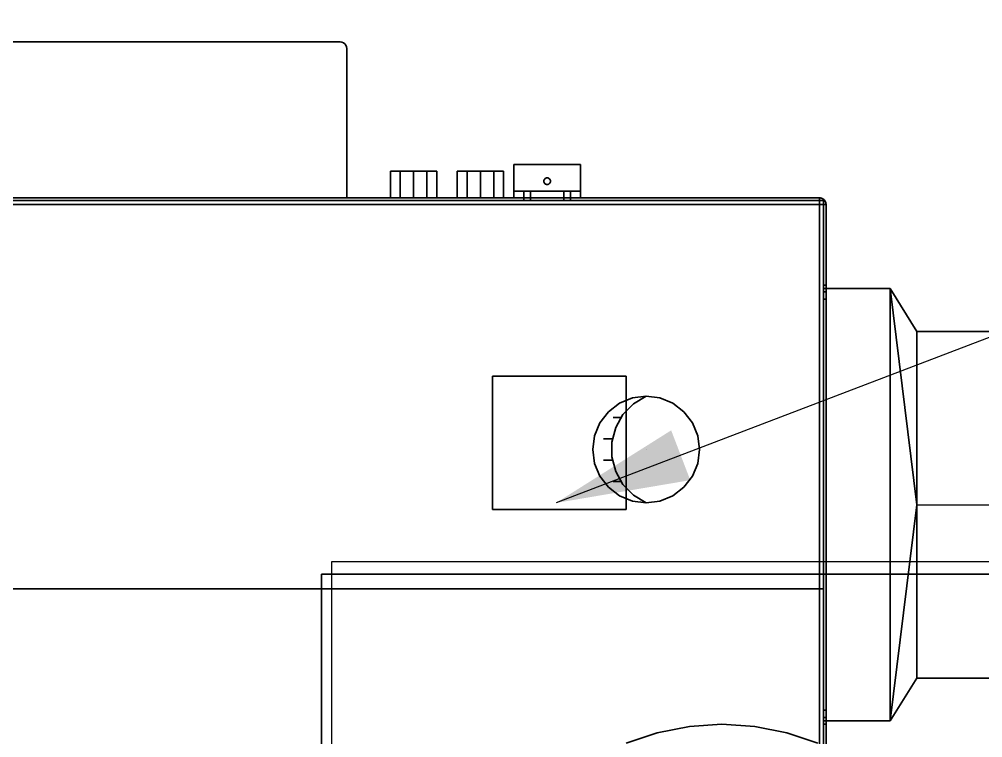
# Model space of a CAD drawing. Extents: x 0 to 756, y -25 to 420.
# Drawn here: x 340.75 to 355.19, y 311.56 to 322.33 of the extents above; entities that cross this region are included whole.
import ezdxf
from ezdxf.lldxf.tags import DXFTag

# ---------------------------------------------------------------- set-up
doc = ezdxf.new("R2010")
doc.units = 0
doc.linetypes.add('_Hiddenline_', pattern=[3, 2, -1])
doc.layers.get('0').update_dxf_attribs({"lineweight": 25})
for name, color, linetype, lineweight in [('Allgemein03', 7, 'Continuous', 25), ('L_Text', 7, 'Continuous', 25), ('S_Einrichtung', 7, 'Continuous', 35)]:
    doc.layers.add(name, color=color, linetype=linetype, lineweight=lineweight)
for name, color, linetype, lineweight, true_color in [('L_Abluft', 2, 'Continuous', 35, 0xffff00), ('L_Aussenluft', 7, 'Continuous', 35, 0x66ff33), ('L_Lüftungsgerät', 3, 'Continuous', 35, 0x00ff00), ('L_Schalldaempfer', 7, 'Continuous', 35, 0xababab)]:
    doc.layers.add(name, color=color, linetype=linetype, lineweight=lineweight, true_color=true_color)
tags = doc.linetypes.add('STRICHPUNKT2', pattern=[12.7, 6.35, -3.175, 0, -3.175]).pattern_tags.tags
tags[10:11] = [DXFTag(74, 4), DXFTag(75, 0), DXFTag(340, '0'), DXFTag(46, 0.0), DXFTag(50, 0.0), DXFTag(44, 0.0), DXFTag(45, 0.0)]
tags[8:9] = [DXFTag(74, 4), DXFTag(75, 0), DXFTag(340, '0'), DXFTag(46, 0.0), DXFTag(50, 0.0), DXFTag(44, 0.0), DXFTag(45, 0.0)]
tags[6:7] = [DXFTag(74, 4), DXFTag(75, 0), DXFTag(340, '0'), DXFTag(46, 0.0), DXFTag(50, 0.0), DXFTag(44, 0.0), DXFTag(45, 0.0)]
tags[4:5] = [DXFTag(74, 4), DXFTag(75, 0), DXFTag(340, '0'), DXFTag(46, 0.0), DXFTag(50, 0.0), DXFTag(44, 0.0), DXFTag(45, 0.0)]

# ---------------------------------------------------------------- blocks, each defined once
blk = doc.blocks.new('Referenz-A01I5XF3IE')
at = {"layer": 'Allgemein03', "color": 0, "lineweight": -2}
for p, q in [((345.433, 314.202), (369.449, 314.202)), ((345.433, 302.194), (345.433, 314.202))]:
    blk.add_line(p, q, dxfattribs=at)
blk = doc.blocks.new('3D-Objekt-A01I5XHHIE', base_point=(324.479, 302.353))
at = {"color": 0, "lineweight": -2}
for p, q in [((345.559, 321.993), (331.759, 321.993)), ((345.559, 321.993), (331.759, 321.993)), ((345.585, 321.99), (345.559, 321.993)), ((345.585, 321.99), (345.559, 321.993)), ((345.559, 321.993), (345.559, 321.993)), ((345.609, 321.98), (345.585, 321.99)), ((345.609, 321.98), (345.585, 321.99)), ((345.63, 321.964), (345.609, 321.98)), ((345.63, 321.964), (345.609, 321.98)), ((345.646, 321.943), (345.63, 321.964)), ((345.646, 321.943), (345.63, 321.964)), ((345.656, 321.919), (345.646, 321.943)), ((345.656, 321.919), (345.646, 321.943)), ((345.659, 321.893), (345.656, 321.919)), ((345.659, 321.893), (345.656, 321.919)), ((345.659, 319.653), (345.659, 321.893)), ((345.659, 321.893), (345.659, 321.893)), ((345.659, 321.893), (345.659, 319.653)), ((346.313, 320.053), (346.313, 319.653)), ((346.659, 320.053), (346.313, 320.053)), ((346.313, 320.053), (346.313, 319.653)), ((346.313, 320.053), (346.313, 320.053)), ((346.313, 320.053), (346.659, 320.053)), ((346.466, 320.053), (346.459, 320.053)), ((346.459, 320.053), (346.459, 319.653)), ((346.459, 320.053), (346.466, 320.053)), ((346.486, 320.053), (346.466, 320.053)), ((346.466, 320.053), (346.486, 320.053)), ((346.518, 320.053), (346.486, 320.053)), ((346.486, 320.053), (346.518, 320.053)), ((346.559, 320.053), (346.518, 320.053)), ((346.518, 320.053), (346.559, 320.053)), ((346.608, 320.053), (346.559, 320.053)), ((346.559, 320.053), (346.608, 320.053)), ((346.659, 320.053), (346.608, 320.053)), ((346.608, 320.053), (346.659, 320.053)), ((346.711, 320.053), (346.659, 320.053)), ((346.659, 320.053), (346.659, 319.653)), ((347.006, 320.053), (346.659, 320.053)), ((346.659, 320.053), (346.711, 320.053)), ((346.659, 320.053), (346.659, 319.653)), ((346.659, 320.053), (347.006, 320.053)), ((346.759, 320.053), (346.711, 320.053)), ((346.711, 320.053), (346.759, 320.053)), ((346.801, 320.053), (346.759, 320.053)), ((346.759, 320.053), (346.801, 320.053)), ((346.833, 320.053), (346.801, 320.053)), ((346.801, 320.053), (346.833, 320.053)), ((346.853, 320.053), (346.833, 320.053)), ((346.833, 320.053), (346.853, 320.053)), ((346.859, 320.053), (346.853, 320.053)), ((346.853, 320.053), (346.859, 320.053)), ((346.859, 319.653), (346.859, 320.053)), ((347.006, 319.653), (347.006, 320.053)), ((347.006, 320.053), (347.006, 319.653)), ((347.006, 320.053), (347.006, 320.053)), ((347.313, 320.053), (347.313, 319.653)), ((347.659, 320.053), (347.313, 320.053)), ((347.313, 320.053), (347.313, 319.653)), ((347.313, 320.053), (347.313, 320.053)), ((347.313, 320.053), (347.659, 320.053)), ((347.466, 320.053), (347.459, 320.053)), ((347.459, 320.053), (347.459, 319.653)), ((347.459, 320.053), (347.466, 320.053)), ((347.486, 320.053), (347.466, 320.053)), ((347.466, 320.053), (347.486, 320.053)), ((347.518, 320.053), (347.486, 320.053)), ((347.486, 320.053), (347.518, 320.053)), ((347.559, 320.053), (347.518, 320.053)), ((347.518, 320.053), (347.559, 320.053)), ((347.608, 320.053), (347.559, 320.053)), ((347.559, 320.053), (347.608, 320.053)), ((347.659, 320.053), (347.608, 320.053)), ((347.608, 320.053), (347.659, 320.053)), ((347.711, 320.053), (347.659, 320.053)), ((347.659, 320.053), (347.659, 319.653)), ((348.006, 320.053), (347.659, 320.053)), ((347.659, 320.053), (347.711, 320.053)), ((347.659, 320.053), (347.659, 319.653)), ((347.659, 320.053), (348.006, 320.053)), ((347.759, 320.053), (347.711, 320.053)), ((347.711, 320.053), (347.759, 320.053)), ((347.801, 320.053), (347.759, 320.053)), ((347.759, 320.053), (347.801, 320.053)), ((347.833, 320.053), (347.801, 320.053)), ((347.801, 320.053), (347.833, 320.053)), ((347.853, 320.053), (347.833, 320.053)), ((347.833, 320.053), (347.853, 320.053)), ((347.859, 320.053), (347.853, 320.053)), ((347.853, 320.053), (347.859, 320.053)), ((347.859, 319.653), (347.859, 320.053)), ((348.006, 319.653), (348.006, 320.053)), ((348.006, 320.053), (348.006, 319.653)), ((348.006, 320.053), (348.006, 320.053)), ((348.159, 320.153), (348.159, 319.653)), ((349.159, 320.153), (348.159, 320.153)), ((348.159, 320.153), (348.159, 319.753)), ((348.159, 320.153), (348.159, 320.153)), ((348.159, 320.153), (349.159, 320.153)), ((349.159, 319.653), (349.159, 320.153)), ((349.159, 320.153), (349.159, 319.753)), ((349.159, 320.153), (349.159, 320.153)), ((348.609, 319.903), (348.61, 319.913)), ((348.609, 319.903), (348.61, 319.913)), ((348.61, 319.893), (348.609, 319.903)), ((348.61, 319.893), (348.609, 319.903)), ((348.61, 319.913), (348.613, 319.922)), ((348.61, 319.913), (348.613, 319.922)), ((348.613, 319.884), (348.61, 319.893)), ((348.613, 319.884), (348.61, 319.893)), ((348.613, 319.922), (348.618, 319.931)), ((348.613, 319.922), (348.618, 319.931)), ((348.618, 319.875), (348.613, 319.884)), ((348.618, 319.875), (348.613, 319.884)), ((348.618, 319.931), (348.624, 319.938)), ((348.618, 319.931), (348.624, 319.938)), ((348.624, 319.938), (348.632, 319.944)), ((348.624, 319.938), (348.632, 319.944)), ((348.632, 319.944), (348.64, 319.949)), ((348.632, 319.944), (348.64, 319.949)), ((348.64, 319.949), (348.65, 319.952)), ((348.64, 319.949), (348.65, 319.952)), ((348.65, 319.952), (348.659, 319.953)), ((348.65, 319.952), (348.659, 319.953)), ((348.659, 319.953), (348.669, 319.952)), ((348.659, 319.953), (348.669, 319.952)), ((348.669, 319.952), (348.679, 319.949)), ((348.669, 319.952), (348.679, 319.949)), ((348.679, 319.949), (348.687, 319.944)), ((348.679, 319.949), (348.687, 319.944)), ((348.687, 319.944), (348.695, 319.938)), ((348.687, 319.944), (348.695, 319.938)), ((348.695, 319.938), (348.701, 319.931)), ((348.695, 319.938), (348.701, 319.931)), ((348.701, 319.931), (348.706, 319.922)), ((348.701, 319.931), (348.706, 319.922)), ((348.706, 319.884), (348.701, 319.875)), ((348.706, 319.884), (348.701, 319.875)), ((348.706, 319.922), (348.708, 319.913)), ((348.706, 319.922), (348.708, 319.913)), ((348.708, 319.893), (348.706, 319.884)), ((348.708, 319.893), (348.706, 319.884)), ((348.708, 319.913), (348.709, 319.903)), ((348.708, 319.913), (348.709, 319.903)), ((348.709, 319.903), (348.708, 319.893)), ((348.709, 319.903), (348.708, 319.893)), ((348.159, 319.753), (348.159, 319.753)), ((348.159, 319.753), (348.159, 319.753)), ((348.159, 319.753), (348.159, 319.653)), ((348.159, 319.753), (348.659, 319.753)), ((348.159, 319.753), (349.159, 319.753)), ((348.31, 319.753), (348.309, 319.753)), ((348.309, 319.753), (348.309, 319.613)), ((348.31, 319.753), (348.309, 319.753)), ((348.309, 319.753), (348.309, 319.613)), ((348.31, 319.753), (348.309, 319.753)), ((348.309, 319.753), (348.309, 319.613)), ((348.31, 319.753), (348.309, 319.753)), ((348.309, 319.753), (348.309, 319.613)), ((348.309, 319.753), (348.31, 319.753)), ((348.309, 319.753), (348.31, 319.753)), ((348.309, 319.753), (348.31, 319.753)), ((348.309, 319.753), (348.31, 319.753)), ((348.313, 319.753), (348.31, 319.753)), ((348.313, 319.753), (348.31, 319.753)), ((348.313, 319.753), (348.31, 319.753)), ((348.313, 319.753), (348.31, 319.753)), ((348.31, 319.753), (348.313, 319.753)), ((348.31, 319.753), (348.313, 319.753)), ((348.31, 319.753), (348.313, 319.753)), ((348.31, 319.753), (348.313, 319.753)), ((348.318, 319.753), (348.313, 319.753)), ((348.318, 319.753), (348.313, 319.753)), ((348.318, 319.753), (348.313, 319.753)), ((348.318, 319.753), (348.313, 319.753)), ((348.313, 319.753), (348.318, 319.753)), ((348.313, 319.753), (348.318, 319.753)), ((348.313, 319.753), (348.318, 319.753)), ((348.313, 319.753), (348.318, 319.753)), ((348.324, 319.753), (348.318, 319.753)), ((348.324, 319.753), (348.318, 319.753)), ((348.324, 319.753), (348.318, 319.753)), ((348.324, 319.753), (348.318, 319.753)), ((348.318, 319.753), (348.324, 319.753)), ((348.318, 319.753), (348.324, 319.753)), ((348.318, 319.753), (348.324, 319.753)), ((348.318, 319.753), (348.324, 319.753)), ((348.332, 319.753), (348.324, 319.753)), ((348.332, 319.753), (348.324, 319.753)), ((348.332, 319.753), (348.324, 319.753)), ((348.332, 319.753), (348.324, 319.753)), ((348.324, 319.753), (348.332, 319.753)), ((348.324, 319.753), (348.332, 319.753)), ((348.324, 319.753), (348.332, 319.753)), ((348.324, 319.753), (348.332, 319.753)), ((348.34, 319.753), (348.332, 319.753)), ((348.34, 319.753), (348.332, 319.753)), ((348.34, 319.753), (348.332, 319.753)), ((348.34, 319.753), (348.332, 319.753)), ((348.332, 319.753), (348.34, 319.753)), ((348.332, 319.753), (348.34, 319.753)), ((348.332, 319.753), (348.34, 319.753)), ((348.332, 319.753), (348.34, 319.753)), ((348.35, 319.753), (348.34, 319.753)), ((348.35, 319.753), (348.34, 319.753)), ((348.35, 319.753), (348.34, 319.753)), ((348.35, 319.753), (348.34, 319.753)), ((348.34, 319.753), (348.35, 319.753)), ((348.34, 319.753), (348.35, 319.753)), ((348.34, 319.753), (348.35, 319.753)), ((348.34, 319.753), (348.35, 319.753)), ((348.359, 319.753), (348.35, 319.753)), ((348.359, 319.753), (348.35, 319.753)), ((348.359, 319.753), (348.35, 319.753)), ((348.359, 319.753), (348.35, 319.753)), ((348.35, 319.753), (348.359, 319.753)), ((348.35, 319.753), (348.359, 319.753)), ((348.35, 319.753), (348.359, 319.753)), ((348.35, 319.753), (348.359, 319.753)), ((348.369, 319.753), (348.359, 319.753)), ((348.369, 319.753), (348.359, 319.753)), ((348.369, 319.753), (348.359, 319.753)), ((348.369, 319.753), (348.359, 319.753)), ((348.359, 319.753), (348.369, 319.753)), ((348.359, 319.753), (348.369, 319.753)), ((348.359, 319.753), (348.369, 319.753)), ((348.359, 319.753), (348.369, 319.753)), ((348.379, 319.753), (348.369, 319.753)), ((348.379, 319.753), (348.369, 319.753)), ((348.379, 319.753), (348.369, 319.753)), ((348.379, 319.753), (348.369, 319.753)), ((348.369, 319.753), (348.379, 319.753)), ((348.369, 319.753), (348.379, 319.753)), ((348.369, 319.753), (348.379, 319.753)), ((348.369, 319.753), (348.379, 319.753)), ((348.387, 319.753), (348.379, 319.753)), ((348.387, 319.753), (348.379, 319.753)), ((348.387, 319.753), (348.379, 319.753)), ((348.387, 319.753), (348.379, 319.753)), ((348.379, 319.753), (348.387, 319.753)), ((348.379, 319.753), (348.387, 319.753)), ((348.379, 319.753), (348.387, 319.753)), ((348.379, 319.753), (348.387, 319.753)), ((348.395, 319.753), (348.387, 319.753)), ((348.395, 319.753), (348.387, 319.753)), ((348.395, 319.753), (348.387, 319.753)), ((348.395, 319.753), (348.387, 319.753)), ((348.387, 319.753), (348.395, 319.753)), ((348.387, 319.753), (348.395, 319.753)), ((348.387, 319.753), (348.395, 319.753)), ((348.387, 319.753), (348.395, 319.753)), ((348.401, 319.753), (348.395, 319.753)), ((348.401, 319.753), (348.395, 319.753)), ((348.401, 319.753), (348.395, 319.753)), ((348.401, 319.753), (348.395, 319.753)), ((348.395, 319.753), (348.401, 319.753)), ((348.395, 319.753), (348.401, 319.753)), ((348.395, 319.753), (348.401, 319.753)), ((348.395, 319.753), (348.401, 319.753)), ((348.406, 319.753), (348.401, 319.753)), ((348.406, 319.753), (348.401, 319.753)), ((348.406, 319.753), (348.401, 319.753)), ((348.406, 319.753), (348.401, 319.753)), ((348.401, 319.753), (348.406, 319.753)), ((348.401, 319.753), (348.406, 319.753)), ((348.401, 319.753), (348.406, 319.753)), ((348.401, 319.753), (348.406, 319.753)), ((348.408, 319.753), (348.406, 319.753)), ((348.408, 319.753), (348.406, 319.753)), ((348.408, 319.753), (348.406, 319.753)), ((348.408, 319.753), (348.406, 319.753)), ((348.406, 319.753), (348.408, 319.753)), ((348.406, 319.753), (348.408, 319.753)), ((348.406, 319.753), (348.408, 319.753)), ((348.406, 319.753), (348.408, 319.753)), ((348.409, 319.753), (348.408, 319.753)), ((348.409, 319.753), (348.408, 319.753)), ((348.409, 319.753), (348.408, 319.753)), ((348.409, 319.753), (348.408, 319.753)), ((348.408, 319.753), (348.409, 319.753)), ((348.408, 319.753), (348.409, 319.753)), ((348.408, 319.753), (348.409, 319.753)), ((348.408, 319.753), (348.409, 319.753)), ((348.409, 319.613), (348.409, 319.753)), ((348.409, 319.613), (348.409, 319.753)), ((348.409, 319.613), (348.409, 319.753)), ((348.409, 319.613), (348.409, 319.753)), ((348.624, 319.868), (348.618, 319.875)), ((348.624, 319.868), (348.618, 319.875)), ((348.632, 319.861), (348.624, 319.868)), ((348.632, 319.861), (348.624, 319.868)), ((348.64, 319.857), (348.632, 319.861)), ((348.64, 319.857), (348.632, 319.861)), ((348.65, 319.854), (348.64, 319.857)), ((348.65, 319.854), (348.64, 319.857)), ((348.659, 319.853), (348.65, 319.854)), ((348.659, 319.853), (348.65, 319.854)), ((348.669, 319.854), (348.659, 319.853)), ((348.669, 319.854), (348.659, 319.853)), ((348.659, 319.753), (349.159, 319.753)), ((348.679, 319.857), (348.669, 319.854)), ((348.679, 319.857), (348.669, 319.854)), ((348.687, 319.861), (348.679, 319.857)), ((348.687, 319.861), (348.679, 319.857)), ((348.695, 319.868), (348.687, 319.861)), ((348.695, 319.868), (348.687, 319.861)), ((348.701, 319.875), (348.695, 319.868)), ((348.701, 319.875), (348.695, 319.868)), ((348.91, 319.753), (348.909, 319.753)), ((348.909, 319.753), (348.909, 319.613)), ((348.91, 319.753), (348.909, 319.753)), ((348.909, 319.753), (348.909, 319.613)), ((348.91, 319.753), (348.909, 319.753)), ((348.909, 319.753), (348.909, 319.613)), ((348.91, 319.753), (348.909, 319.753)), ((348.909, 319.753), (348.909, 319.613)), ((348.909, 319.753), (348.91, 319.753)), ((348.909, 319.753), (348.91, 319.753)), ((348.909, 319.753), (348.91, 319.753)), ((348.909, 319.753), (348.91, 319.753)), ((348.913, 319.753), (348.91, 319.753)), ((348.913, 319.753), (348.91, 319.753)), ((348.913, 319.753), (348.91, 319.753)), ((348.913, 319.753), (348.91, 319.753)), ((348.91, 319.753), (348.913, 319.753)), ((348.91, 319.753), (348.913, 319.753)), ((348.91, 319.753), (348.913, 319.753)), ((348.91, 319.753), (348.913, 319.753)), ((348.918, 319.753), (348.913, 319.753)), ((348.918, 319.753), (348.913, 319.753)), ((348.918, 319.753), (348.913, 319.753)), ((348.918, 319.753), (348.913, 319.753)), ((348.913, 319.753), (348.918, 319.753)), ((348.913, 319.753), (348.918, 319.753)), ((348.913, 319.753), (348.918, 319.753)), ((348.913, 319.753), (348.918, 319.753)), ((348.924, 319.753), (348.918, 319.753)), ((348.924, 319.753), (348.918, 319.753)), ((348.924, 319.753), (348.918, 319.753)), ((348.924, 319.753), (348.918, 319.753)), ((348.918, 319.753), (348.924, 319.753)), ((348.918, 319.753), (348.924, 319.753)), ((348.918, 319.753), (348.924, 319.753)), ((348.918, 319.753), (348.924, 319.753)), ((348.932, 319.753), (348.924, 319.753)), ((348.932, 319.753), (348.924, 319.753)), ((348.932, 319.753), (348.924, 319.753)), ((348.932, 319.753), (348.924, 319.753)), ((348.924, 319.753), (348.932, 319.753)), ((348.924, 319.753), (348.932, 319.753)), ((348.924, 319.753), (348.932, 319.753)), ((348.924, 319.753), (348.932, 319.753)), ((348.94, 319.753), (348.932, 319.753)), ((348.94, 319.753), (348.932, 319.753)), ((348.94, 319.753), (348.932, 319.753)), ((348.94, 319.753), (348.932, 319.753)), ((348.932, 319.753), (348.94, 319.753)), ((348.932, 319.753), (348.94, 319.753)), ((348.932, 319.753), (348.94, 319.753)), ((348.932, 319.753), (348.94, 319.753)), ((348.95, 319.753), (348.94, 319.753)), ((348.95, 319.753), (348.94, 319.753)), ((348.95, 319.753), (348.94, 319.753)), ((348.95, 319.753), (348.94, 319.753)), ((348.94, 319.753), (348.95, 319.753)), ((348.94, 319.753), (348.95, 319.753)), ((348.94, 319.753), (348.95, 319.753)), ((348.94, 319.753), (348.95, 319.753)), ((348.959, 319.753), (348.95, 319.753)), ((348.959, 319.753), (348.95, 319.753)), ((348.959, 319.753), (348.95, 319.753)), ((348.959, 319.753), (348.95, 319.753)), ((348.95, 319.753), (348.959, 319.753)), ((348.95, 319.753), (348.959, 319.753)), ((348.95, 319.753), (348.959, 319.753)), ((348.95, 319.753), (348.959, 319.753)), ((348.969, 319.753), (348.959, 319.753)), ((348.969, 319.753), (348.959, 319.753)), ((348.969, 319.753), (348.959, 319.753)), ((348.969, 319.753), (348.959, 319.753)), ((348.959, 319.753), (348.969, 319.753)), ((348.959, 319.753), (348.969, 319.753)), ((348.959, 319.753), (348.969, 319.753)), ((348.959, 319.753), (348.969, 319.753)), ((348.979, 319.753), (348.969, 319.753)), ((348.979, 319.753), (348.969, 319.753)), ((348.979, 319.753), (348.969, 319.753)), ((348.979, 319.753), (348.969, 319.753)), ((348.969, 319.753), (348.979, 319.753)), ((348.969, 319.753), (348.979, 319.753)), ((348.969, 319.753), (348.979, 319.753)), ((348.969, 319.753), (348.979, 319.753)), ((348.987, 319.753), (348.979, 319.753)), ((348.987, 319.753), (348.979, 319.753)), ((348.987, 319.753), (348.979, 319.753)), ((348.987, 319.753), (348.979, 319.753)), ((348.979, 319.753), (348.987, 319.753)), ((348.979, 319.753), (348.987, 319.753)), ((348.979, 319.753), (348.987, 319.753)), ((348.979, 319.753), (348.987, 319.753)), ((348.995, 319.753), (348.987, 319.753)), ((348.995, 319.753), (348.987, 319.753)), ((348.995, 319.753), (348.987, 319.753)), ((348.995, 319.753), (348.987, 319.753)), ((348.987, 319.753), (348.995, 319.753)), ((348.987, 319.753), (348.995, 319.753)), ((348.987, 319.753), (348.995, 319.753)), ((348.987, 319.753), (348.995, 319.753)), ((349.001, 319.753), (348.995, 319.753)), ((349.001, 319.753), (348.995, 319.753)), ((349.001, 319.753), (348.995, 319.753)), ((349.001, 319.753), (348.995, 319.753)), ((348.995, 319.753), (349.001, 319.753)), ((348.995, 319.753), (349.001, 319.753)), ((348.995, 319.753), (349.001, 319.753)), ((348.995, 319.753), (349.001, 319.753)), ((349.006, 319.753), (349.001, 319.753)), ((349.006, 319.753), (349.001, 319.753)), ((349.006, 319.753), (349.001, 319.753)), ((349.006, 319.753), (349.001, 319.753)), ((349.001, 319.753), (349.006, 319.753)), ((349.001, 319.753), (349.006, 319.753)), ((349.001, 319.753), (349.006, 319.753)), ((349.001, 319.753), (349.006, 319.753)), ((349.008, 319.753), (349.006, 319.753)), ((349.008, 319.753), (349.006, 319.753)), ((349.008, 319.753), (349.006, 319.753)), ((349.008, 319.753), (349.006, 319.753)), ((349.006, 319.753), (349.008, 319.753)), ((349.006, 319.753), (349.008, 319.753)), ((349.006, 319.753), (349.008, 319.753)), ((349.006, 319.753), (349.008, 319.753)), ((349.009, 319.753), (349.008, 319.753)), ((349.009, 319.753), (349.008, 319.753)), ((349.009, 319.753), (349.008, 319.753)), ((349.009, 319.753), (349.008, 319.753)), ((349.008, 319.753), (349.009, 319.753)), ((349.008, 319.753), (349.009, 319.753)), ((349.008, 319.753), (349.009, 319.753)), ((349.008, 319.753), (349.009, 319.753)), ((349.009, 319.613), (349.009, 319.753)), ((349.009, 319.613), (349.009, 319.753)), ((349.009, 319.613), (349.009, 319.753)), ((349.009, 319.613), (349.009, 319.753)), ((349.159, 319.753), (349.159, 319.653)), ((349.159, 319.753), (349.159, 319.753)), ((349.159, 319.753), (349.159, 319.753)), ((352.739, 319.653), (324.479, 319.653)), ((352.799, 319.613), (324.619, 319.613)), ((352.799, 319.613), (324.619, 319.613)), ((348.159, 319.653), (329.159, 319.653)), ((331.659, 319.653), (345.659, 319.653)), ((331.689, 319.653), (345.659, 319.653)), ((345.659, 319.653), (345.659, 319.653)), ((346.313, 319.653), (346.659, 319.653)), ((346.313, 319.653), (346.659, 319.653)), ((346.313, 319.653), (346.313, 319.653)), ((346.459, 319.653), (346.466, 319.653)), ((346.466, 319.653), (346.459, 319.653)), ((346.466, 319.653), (346.486, 319.653)), ((346.486, 319.653), (346.466, 319.653)), ((346.486, 319.653), (346.518, 319.653)), ((346.518, 319.653), (346.486, 319.653)), ((346.518, 319.653), (346.559, 319.653)), ((346.559, 319.653), (346.518, 319.653)), ((346.559, 319.653), (346.608, 319.653)), ((346.608, 319.653), (346.559, 319.653)), ((346.608, 319.653), (346.659, 319.653)), ((346.659, 319.653), (346.608, 319.653)), ((346.659, 319.653), (346.711, 319.653)), ((346.659, 319.653), (347.006, 319.653)), ((346.659, 319.653), (347.006, 319.653)), ((346.711, 319.653), (346.659, 319.653)), ((346.711, 319.653), (346.759, 319.653)), ((346.759, 319.653), (346.711, 319.653)), ((346.759, 319.653), (346.801, 319.653)), ((346.801, 319.653), (346.759, 319.653)), ((346.801, 319.653), (346.833, 319.653)), ((346.833, 319.653), (346.801, 319.653)), ((346.833, 319.653), (346.853, 319.653)), ((346.853, 319.653), (346.833, 319.653)), ((346.853, 319.653), (346.859, 319.653)), ((346.859, 319.653), (346.853, 319.653)), ((347.006, 319.653), (347.006, 319.653)), ((347.313, 319.653), (347.659, 319.653)), ((347.313, 319.653), (347.659, 319.653)), ((347.313, 319.653), (347.313, 319.653)), ((347.459, 319.653), (347.466, 319.653)), ((347.466, 319.653), (347.459, 319.653)), ((347.466, 319.653), (347.486, 319.653)), ((347.486, 319.653), (347.466, 319.653)), ((347.486, 319.653), (347.518, 319.653)), ((347.518, 319.653), (347.486, 319.653)), ((347.518, 319.653), (347.559, 319.653)), ((347.559, 319.653), (347.518, 319.653)), ((347.559, 319.653), (347.608, 319.653)), ((347.608, 319.653), (347.559, 319.653)), ((347.608, 319.653), (347.659, 319.653)), ((347.659, 319.653), (347.608, 319.653)), ((347.659, 319.653), (347.711, 319.653)), ((347.659, 319.653), (348.006, 319.653)), ((347.659, 319.653), (348.006, 319.653)), ((347.711, 319.653), (347.659, 319.653)), ((347.711, 319.653), (347.759, 319.653)), ((347.759, 319.653), (347.711, 319.653)), ((347.759, 319.653), (347.801, 319.653)), ((347.801, 319.653), (347.759, 319.653)), ((347.801, 319.653), (347.833, 319.653)), ((347.833, 319.653), (347.801, 319.653)), ((347.833, 319.653), (347.853, 319.653)), ((347.853, 319.653), (347.833, 319.653)), ((347.853, 319.653), (347.859, 319.653)), ((347.859, 319.653), (347.853, 319.653)), ((348.006, 319.653), (348.006, 319.653)), ((349.159, 319.653), (348.159, 319.653)), ((348.159, 319.653), (348.659, 319.653)), ((348.159, 319.653), (348.159, 319.653)), ((348.159, 319.653), (348.159, 319.653)), ((348.159, 319.653), (348.159, 319.653)), ((348.309, 319.613), (348.31, 319.613)), ((348.309, 319.613), (348.31, 319.613)), ((348.309, 319.613), (348.31, 319.613)), ((348.309, 319.613), (348.31, 319.613)), ((348.31, 319.613), (348.309, 319.613)), ((348.31, 319.613), (348.309, 319.613)), ((348.31, 319.613), (348.309, 319.613)), ((348.31, 319.613), (348.309, 319.613)), ((348.31, 319.613), (348.313, 319.613)), ((348.31, 319.613), (348.313, 319.613)), ((348.31, 319.613), (348.313, 319.613)), ((348.31, 319.613), (348.313, 319.613)), ((348.313, 319.613), (348.31, 319.613)), ((348.313, 319.613), (348.31, 319.613)), ((348.313, 319.613), (348.31, 319.613)), ((348.313, 319.613), (348.31, 319.613)), ((348.313, 319.613), (348.318, 319.613)), ((348.313, 319.613), (348.318, 319.613)), ((348.313, 319.613), (348.318, 319.613)), ((348.313, 319.613), (348.318, 319.613)), ((348.318, 319.613), (348.313, 319.613)), ((348.318, 319.613), (348.313, 319.613)), ((348.318, 319.613), (348.313, 319.613)), ((348.318, 319.613), (348.313, 319.613)), ((348.318, 319.613), (348.324, 319.613)), ((348.318, 319.613), (348.324, 319.613)), ((348.318, 319.613), (348.324, 319.613)), ((348.318, 319.613), (348.324, 319.613)), ((348.324, 319.613), (348.318, 319.613)), ((348.324, 319.613), (348.318, 319.613)), ((348.324, 319.613), (348.318, 319.613)), ((348.324, 319.613), (348.318, 319.613)), ((348.324, 319.613), (348.332, 319.613)), ((348.324, 319.613), (348.332, 319.613)), ((348.324, 319.613), (348.332, 319.613)), ((348.324, 319.613), (348.332, 319.613)), ((348.332, 319.613), (348.324, 319.613)), ((348.332, 319.613), (348.324, 319.613)), ((348.332, 319.613), (348.324, 319.613)), ((348.332, 319.613), (348.324, 319.613)), ((348.332, 319.613), (348.34, 319.613)), ((348.332, 319.613), (348.34, 319.613)), ((348.332, 319.613), (348.34, 319.613)), ((348.332, 319.613), (348.34, 319.613)), ((348.34, 319.613), (348.332, 319.613)), ((348.34, 319.613), (348.332, 319.613)), ((348.34, 319.613), (348.332, 319.613)), ((348.34, 319.613), (348.332, 319.613)), ((348.34, 319.613), (348.35, 319.613)), ((348.34, 319.613), (348.35, 319.613)), ((348.34, 319.613), (348.35, 319.613)), ((348.34, 319.613), (348.35, 319.613)), ((348.35, 319.613), (348.34, 319.613)), ((348.35, 319.613), (348.34, 319.613)), ((348.35, 319.613), (348.34, 319.613)), ((348.35, 319.613), (348.34, 319.613)), ((348.35, 319.613), (348.359, 319.613)), ((348.35, 319.613), (348.359, 319.613)), ((348.35, 319.613), (348.359, 319.613)), ((348.35, 319.613), (348.359, 319.613)), ((348.359, 319.613), (348.35, 319.613)), ((348.359, 319.613), (348.35, 319.613)), ((348.359, 319.613), (348.35, 319.613)), ((348.359, 319.613), (348.35, 319.613)), ((348.359, 319.613), (348.369, 319.613)), ((348.359, 319.613), (348.369, 319.613)), ((348.359, 319.613), (348.369, 319.613)), ((348.359, 319.613), (348.369, 319.613)), ((348.369, 319.613), (348.359, 319.613)), ((348.369, 319.613), (348.359, 319.613)), ((348.369, 319.613), (348.359, 319.613)), ((348.369, 319.613), (348.359, 319.613)), ((348.369, 319.613), (348.379, 319.613)), ((348.369, 319.613), (348.379, 319.613)), ((348.369, 319.613), (348.379, 319.613)), ((348.369, 319.613), (348.379, 319.613)), ((348.379, 319.613), (348.369, 319.613)), ((348.379, 319.613), (348.369, 319.613)), ((348.379, 319.613), (348.369, 319.613)), ((348.379, 319.613), (348.369, 319.613)), ((348.379, 319.613), (348.387, 319.613)), ((348.379, 319.613), (348.387, 319.613)), ((348.379, 319.613), (348.387, 319.613)), ((348.379, 319.613), (348.387, 319.613)), ((348.387, 319.613), (348.379, 319.613)), ((348.387, 319.613), (348.379, 319.613)), ((348.387, 319.613), (348.379, 319.613)), ((348.387, 319.613), (348.379, 319.613)), ((348.387, 319.613), (348.395, 319.613)), ((348.387, 319.613), (348.395, 319.613)), ((348.387, 319.613), (348.395, 319.613)), ((348.387, 319.613), (348.395, 319.613)), ((348.395, 319.613), (348.387, 319.613)), ((348.395, 319.613), (348.387, 319.613)), ((348.395, 319.613), (348.387, 319.613)), ((348.395, 319.613), (348.387, 319.613)), ((348.395, 319.613), (348.401, 319.613)), ((348.395, 319.613), (348.401, 319.613)), ((348.395, 319.613), (348.401, 319.613)), ((348.395, 319.613), (348.401, 319.613)), ((348.401, 319.613), (348.395, 319.613)), ((348.401, 319.613), (348.395, 319.613)), ((348.401, 319.613), (348.395, 319.613)), ((348.401, 319.613), (348.395, 319.613)), ((348.401, 319.613), (348.406, 319.613)), ((348.401, 319.613), (348.406, 319.613)), ((348.401, 319.613), (348.406, 319.613)), ((348.401, 319.613), (348.406, 319.613)), ((348.406, 319.613), (348.401, 319.613)), ((348.406, 319.613), (348.401, 319.613)), ((348.406, 319.613), (348.401, 319.613)), ((348.406, 319.613), (348.401, 319.613)), ((348.406, 319.613), (348.408, 319.613)), ((348.406, 319.613), (348.408, 319.613)), ((348.406, 319.613), (348.408, 319.613)), ((348.406, 319.613), (348.408, 319.613)), ((348.408, 319.613), (348.406, 319.613)), ((348.408, 319.613), (348.406, 319.613)), ((348.408, 319.613), (348.406, 319.613)), ((348.408, 319.613), (348.406, 319.613)), ((348.408, 319.613), (348.409, 319.613)), ((348.408, 319.613), (348.409, 319.613)), ((348.408, 319.613), (348.409, 319.613)), ((348.408, 319.613), (348.409, 319.613)), ((348.409, 319.613), (348.408, 319.613)), ((348.409, 319.613), (348.408, 319.613)), ((348.409, 319.613), (348.408, 319.613)), ((348.409, 319.613), (348.408, 319.613)), ((348.659, 319.653), (349.159, 319.653)), ((348.909, 319.613), (348.91, 319.613)), ((348.909, 319.613), (348.91, 319.613)), ((348.909, 319.613), (348.91, 319.613)), ((348.909, 319.613), (348.91, 319.613)), ((348.91, 319.613), (348.909, 319.613)), ((348.91, 319.613), (348.909, 319.613)), ((348.91, 319.613), (348.909, 319.613)), ((348.91, 319.613), (348.909, 319.613)), ((348.91, 319.613), (348.913, 319.613)), ((348.91, 319.613), (348.913, 319.613)), ((348.91, 319.613), (348.913, 319.613)), ((348.91, 319.613), (348.913, 319.613)), ((348.913, 319.613), (348.91, 319.613)), ((348.913, 319.613), (348.91, 319.613)), ((348.913, 319.613), (348.91, 319.613)), ((348.913, 319.613), (348.91, 319.613)), ((348.913, 319.613), (348.918, 319.613)), ((348.913, 319.613), (348.918, 319.613)), ((348.913, 319.613), (348.918, 319.613)), ((348.913, 319.613), (348.918, 319.613)), ((348.918, 319.613), (348.913, 319.613)), ((348.918, 319.613), (348.913, 319.613)), ((348.918, 319.613), (348.913, 319.613)), ((348.918, 319.613), (348.913, 319.613)), ((348.918, 319.613), (348.924, 319.613)), ((348.918, 319.613), (348.924, 319.613)), ((348.918, 319.613), (348.924, 319.613)), ((348.918, 319.613), (348.924, 319.613)), ((348.924, 319.613), (348.918, 319.613)), ((348.924, 319.613), (348.918, 319.613)), ((348.924, 319.613), (348.918, 319.613)), ((348.924, 319.613), (348.918, 319.613)), ((348.924, 319.613), (348.932, 319.613)), ((348.924, 319.613), (348.932, 319.613)), ((348.924, 319.613), (348.932, 319.613)), ((348.924, 319.613), (348.932, 319.613)), ((348.932, 319.613), (348.924, 319.613)), ((348.932, 319.613), (348.924, 319.613)), ((348.932, 319.613), (348.924, 319.613)), ((348.932, 319.613), (348.924, 319.613)), ((348.932, 319.613), (348.94, 319.613)), ((348.932, 319.613), (348.94, 319.613)), ((348.932, 319.613), (348.94, 319.613)), ((348.932, 319.613), (348.94, 319.613)), ((348.94, 319.613), (348.932, 319.613)), ((348.94, 319.613), (348.932, 319.613)), ((348.94, 319.613), (348.932, 319.613)), ((348.94, 319.613), (348.932, 319.613)), ((348.94, 319.613), (348.95, 319.613)), ((348.94, 319.613), (348.95, 319.613)), ((348.94, 319.613), (348.95, 319.613)), ((348.94, 319.613), (348.95, 319.613)), ((348.95, 319.613), (348.94, 319.613)), ((348.95, 319.613), (348.94, 319.613)), ((348.95, 319.613), (348.94, 319.613)), ((348.95, 319.613), (348.94, 319.613)), ((348.95, 319.613), (348.959, 319.613)), ((348.95, 319.613), (348.959, 319.613)), ((348.95, 319.613), (348.959, 319.613)), ((348.95, 319.613), (348.959, 319.613)), ((348.959, 319.613), (348.95, 319.613)), ((348.959, 319.613), (348.95, 319.613)), ((348.959, 319.613), (348.95, 319.613)), ((348.959, 319.613), (348.95, 319.613)), ((348.959, 319.613), (348.969, 319.613)), ((348.959, 319.613), (348.969, 319.613)), ((348.959, 319.613), (348.969, 319.613)), ((348.959, 319.613), (348.969, 319.613)), ((348.969, 319.613), (348.959, 319.613)), ((348.969, 319.613), (348.959, 319.613)), ((348.969, 319.613), (348.959, 319.613)), ((348.969, 319.613), (348.959, 319.613)), ((348.969, 319.613), (348.979, 319.613)), ((348.969, 319.613), (348.979, 319.613)), ((348.969, 319.613), (348.979, 319.613)), ((348.969, 319.613), (348.979, 319.613)), ((348.979, 319.613), (348.969, 319.613)), ((348.979, 319.613), (348.969, 319.613)), ((348.979, 319.613), (348.969, 319.613)), ((348.979, 319.613), (348.969, 319.613)), ((348.979, 319.613), (348.987, 319.613)), ((348.979, 319.613), (348.987, 319.613)), ((348.979, 319.613), (348.987, 319.613)), ((348.979, 319.613), (348.987, 319.613)), ((348.987, 319.613), (348.979, 319.613)), ((348.987, 319.613), (348.979, 319.613)), ((348.987, 319.613), (348.979, 319.613)), ((348.987, 319.613), (348.979, 319.613)), ((348.987, 319.613), (348.995, 319.613)), ((348.987, 319.613), (348.995, 319.613)), ((348.987, 319.613), (348.995, 319.613)), ((348.987, 319.613), (348.995, 319.613)), ((348.995, 319.613), (348.987, 319.613)), ((348.995, 319.613), (348.987, 319.613)), ((348.995, 319.613), (348.987, 319.613)), ((348.995, 319.613), (348.987, 319.613)), ((348.995, 319.613), (349.001, 319.613)), ((348.995, 319.613), (349.001, 319.613)), ((348.995, 319.613), (349.001, 319.613)), ((348.995, 319.613), (349.001, 319.613)), ((349.001, 319.613), (348.995, 319.613)), ((349.001, 319.613), (348.995, 319.613)), ((349.001, 319.613), (348.995, 319.613)), ((349.001, 319.613), (348.995, 319.613)), ((349.001, 319.613), (349.006, 319.613)), ((349.001, 319.613), (349.006, 319.613)), ((349.001, 319.613), (349.006, 319.613)), ((349.001, 319.613), (349.006, 319.613)), ((349.006, 319.613), (349.001, 319.613)), ((349.006, 319.613), (349.001, 319.613)), ((349.006, 319.613), (349.001, 319.613)), ((349.006, 319.613), (349.001, 319.613)), ((349.006, 319.613), (349.008, 319.613)), ((349.006, 319.613), (349.008, 319.613)), ((349.006, 319.613), (349.008, 319.613)), ((349.006, 319.613), (349.008, 319.613)), ((349.008, 319.613), (349.006, 319.613)), ((349.008, 319.613), (349.006, 319.613)), ((349.008, 319.613), (349.006, 319.613)), ((349.008, 319.613), (349.006, 319.613)), ((349.008, 319.613), (349.009, 319.613)), ((349.008, 319.613), (349.009, 319.613)), ((349.008, 319.613), (349.009, 319.613)), ((349.008, 319.613), (349.009, 319.613)), ((349.009, 319.613), (349.008, 319.613)), ((349.009, 319.613), (349.008, 319.613)), ((349.009, 319.613), (349.008, 319.613)), ((349.009, 319.613), (349.008, 319.613)), ((352.739, 319.653), (349.159, 319.653)), ((349.159, 319.653), (349.159, 319.653)), ((349.159, 319.653), (349.159, 319.653)), ((349.159, 319.653), (349.159, 319.653)), ((352.748, 319.652), (352.739, 319.653)), ((352.739, 319.653), (352.765, 319.65)), ((352.748, 319.652), (352.739, 319.653)), ((352.739, 319.653), (352.739, 319.65)), ((352.739, 319.653), (352.739, 319.653)), ((352.739, 319.65), (352.739, 319.653)), ((352.765, 319.65), (352.739, 319.653)), ((352.739, 319.65), (352.739, 319.64)), ((352.739, 319.64), (352.739, 319.65)), ((352.739, 319.64), (352.739, 319.624)), ((352.739, 319.624), (352.739, 319.64)), ((352.739, 319.624), (352.739, 319.603)), ((352.739, 319.603), (352.739, 319.624)), ((352.739, 319.603), (352.739, 319.579)), ((352.739, 319.579), (352.739, 319.603)), ((352.765, 319.65), (352.748, 319.652)), ((352.765, 319.65), (352.748, 319.652)), ((352.77, 319.647), (352.765, 319.65)), ((352.765, 319.65), (352.789, 319.64)), ((352.77, 319.647), (352.765, 319.65)), ((352.789, 319.64), (352.765, 319.65)), ((352.789, 319.64), (352.77, 319.647)), ((352.789, 319.64), (352.77, 319.647)), ((352.792, 319.638), (352.789, 319.64)), ((352.789, 319.64), (352.81, 319.624)), ((352.792, 319.638), (352.789, 319.64)), ((352.81, 319.624), (352.789, 319.64)), ((352.81, 319.624), (352.792, 319.638)), ((352.81, 319.624), (352.792, 319.638)), ((352.799, 302.893), (352.799, 319.613)), ((352.799, 319.613), (352.799, 319.613)), ((352.799, 302.993), (352.799, 319.613)), ((352.81, 319.624), (352.826, 319.603)), ((352.811, 319.622), (352.81, 319.624)), ((352.811, 319.622), (352.81, 319.624)), ((352.826, 319.603), (352.81, 319.624)), ((352.822, 319.609), (352.811, 319.622)), ((352.822, 319.609), (352.811, 319.622)), ((352.826, 319.603), (352.822, 319.609)), ((352.826, 319.603), (352.822, 319.609)), ((352.836, 319.579), (352.826, 319.603)), ((352.826, 319.603), (352.836, 319.579)), ((324.579, 319.553), (352.739, 319.553)), ((352.739, 319.553), (324.579, 319.553)), ((352.739, 319.579), (352.739, 319.553)), ((352.739, 319.553), (352.739, 319.579)), ((352.739, 319.553), (352.765, 319.553)), ((352.739, 319.553), (352.739, 302.853)), ((352.765, 319.553), (352.739, 319.553)), ((352.739, 302.953), (352.739, 319.553)), ((352.765, 319.553), (352.789, 319.553)), ((352.789, 319.553), (352.765, 319.553)), ((352.789, 319.553), (352.81, 319.553)), ((352.81, 319.553), (352.789, 319.553)), ((352.81, 319.553), (352.826, 319.553)), ((352.826, 319.553), (352.81, 319.553)), ((352.826, 319.553), (352.836, 319.553)), ((352.836, 319.553), (352.826, 319.553)), ((352.836, 319.579), (352.839, 319.553)), ((352.837, 319.572), (352.836, 319.579)), ((352.837, 319.572), (352.836, 319.579)), ((352.839, 319.553), (352.836, 319.579)), ((352.836, 319.553), (352.839, 319.553)), ((352.839, 319.553), (352.836, 319.553)), ((352.839, 319.553), (352.837, 319.572)), ((352.839, 319.553), (352.837, 319.572)), ((352.839, 302.953), (352.839, 319.553)), ((352.839, 319.553), (352.839, 319.553)), ((352.839, 319.553), (352.839, 302.953)), ((352.799, 318.343), (352.799, 318.342)), ((352.839, 318.343), (352.799, 318.343)), ((352.799, 318.343), (352.799, 318.342)), ((352.839, 318.343), (352.799, 318.343)), ((352.799, 318.342), (352.799, 318.343)), ((352.799, 318.342), (352.799, 318.343)), ((352.799, 318.342), (352.799, 318.339)), ((352.799, 318.342), (352.799, 318.339)), ((352.799, 318.339), (352.799, 318.342)), ((352.799, 318.339), (352.799, 318.342)), ((352.799, 318.339), (352.799, 318.334)), ((352.799, 318.339), (352.799, 318.334)), ((352.799, 318.334), (352.799, 318.339)), ((352.799, 318.334), (352.799, 318.339)), ((352.799, 318.334), (352.799, 318.328)), ((352.799, 318.334), (352.799, 318.328)), ((352.799, 318.328), (352.799, 318.334)), ((352.799, 318.328), (352.799, 318.334)), ((352.799, 318.328), (352.799, 318.321)), ((352.799, 318.328), (352.799, 318.321)), ((352.799, 318.321), (352.799, 318.328)), ((352.799, 318.321), (352.799, 318.328)), ((352.799, 318.321), (352.799, 318.312)), ((352.799, 318.321), (352.799, 318.312)), ((352.799, 318.312), (352.799, 318.321)), ((352.799, 318.312), (352.799, 318.321)), ((352.799, 318.312), (352.799, 318.303)), ((352.799, 318.312), (352.799, 318.303)), ((352.799, 318.303), (352.799, 318.312)), ((352.799, 318.303), (352.799, 318.312)), ((352.799, 318.303), (352.799, 318.293)), ((352.799, 318.303), (352.799, 318.293)), ((352.799, 318.293), (352.799, 318.303)), ((352.799, 318.293), (352.799, 318.303)), ((352.799, 318.293), (352.799, 318.283)), ((352.799, 318.293), (352.799, 318.283)), ((352.799, 318.283), (352.799, 318.293)), ((352.799, 318.283), (352.799, 318.293)), ((352.839, 318.342), (352.839, 318.343)), ((352.839, 318.342), (352.839, 318.343)), ((352.839, 318.343), (352.839, 318.342)), ((352.839, 318.343), (352.839, 318.342)), ((352.839, 318.339), (352.839, 318.342)), ((352.839, 318.339), (352.839, 318.342)), ((352.839, 318.342), (352.839, 318.339)), ((352.839, 318.342), (352.839, 318.339)), ((352.839, 318.334), (352.839, 318.339)), ((352.839, 318.334), (352.839, 318.339)), ((352.839, 318.339), (352.839, 318.334)), ((352.839, 318.339), (352.839, 318.334)), ((352.839, 318.328), (352.839, 318.334)), ((352.839, 318.328), (352.839, 318.334)), ((352.839, 318.334), (352.839, 318.328)), ((352.839, 318.334), (352.839, 318.328)), ((352.839, 318.321), (352.839, 318.328)), ((352.839, 318.321), (352.839, 318.328)), ((352.839, 318.328), (352.839, 318.321)), ((352.839, 318.328), (352.839, 318.321)), ((352.839, 318.312), (352.839, 318.321)), ((352.839, 318.312), (352.839, 318.321)), ((352.839, 318.321), (352.839, 318.312)), ((352.839, 318.321), (352.839, 318.312)), ((352.839, 318.303), (352.839, 318.312)), ((352.839, 318.303), (352.839, 318.312)), ((352.839, 318.312), (352.839, 318.303)), ((352.839, 318.312), (352.839, 318.303)), ((352.839, 318.293), (352.839, 318.303)), ((352.839, 318.293), (352.839, 318.303)), ((352.839, 318.303), (352.839, 318.293)), ((352.839, 318.303), (352.839, 318.293)), ((352.839, 318.283), (352.839, 318.293)), ((352.839, 318.283), (352.839, 318.293)), ((352.839, 318.293), (352.839, 318.283)), ((352.839, 318.293), (352.839, 318.283)), ((352.799, 318.283), (352.799, 318.274)), ((352.799, 318.283), (352.799, 318.274)), ((352.799, 318.274), (352.799, 318.283)), ((352.799, 318.274), (352.799, 318.283)), ((352.799, 318.274), (352.799, 318.265)), ((352.799, 318.274), (352.799, 318.265)), ((352.799, 318.265), (352.799, 318.274)), ((352.799, 318.265), (352.799, 318.274)), ((352.799, 318.265), (352.799, 318.258)), ((352.799, 318.265), (352.799, 318.258)), ((352.799, 318.258), (352.799, 318.265)), ((352.799, 318.258), (352.799, 318.265)), ((352.799, 318.258), (352.799, 318.251)), ((352.799, 318.258), (352.799, 318.251)), ((352.799, 318.251), (352.799, 318.258)), ((352.799, 318.251), (352.799, 318.258)), ((352.799, 318.251), (352.799, 318.247)), ((352.799, 318.251), (352.799, 318.247)), ((352.799, 318.247), (352.799, 318.251)), ((352.799, 318.247), (352.799, 318.251)), ((352.799, 318.247), (352.799, 318.244)), ((352.799, 318.247), (352.799, 318.244)), ((352.799, 318.244), (352.799, 318.247)), ((352.799, 318.244), (352.799, 318.247)), ((352.799, 318.244), (352.799, 318.243)), ((352.799, 318.244), (352.799, 318.243)), ((352.799, 318.243), (352.799, 318.244)), ((352.799, 318.243), (352.799, 318.244)), ((352.799, 318.243), (352.839, 318.243)), ((352.799, 318.243), (352.839, 318.243)), ((352.839, 318.274), (352.839, 318.283)), ((352.839, 318.274), (352.839, 318.283)), ((352.839, 318.283), (352.839, 318.274)), ((352.839, 318.283), (352.839, 318.274)), ((352.839, 318.265), (352.839, 318.274)), ((352.839, 318.265), (352.839, 318.274)), ((352.839, 318.274), (352.839, 318.265)), ((352.839, 318.274), (352.839, 318.265)), ((352.839, 318.258), (352.839, 318.265)), ((352.839, 318.258), (352.839, 318.265)), ((352.839, 318.265), (352.839, 318.258)), ((352.839, 318.265), (352.839, 318.258)), ((352.839, 318.251), (352.839, 318.258)), ((352.839, 318.251), (352.839, 318.258)), ((352.839, 318.258), (352.839, 318.251)), ((352.839, 318.258), (352.839, 318.251)), ((352.839, 318.247), (352.839, 318.251)), ((352.839, 318.247), (352.839, 318.251)), ((352.839, 318.251), (352.839, 318.247)), ((352.839, 318.251), (352.839, 318.247)), ((352.839, 318.244), (352.839, 318.247)), ((352.839, 318.244), (352.839, 318.247)), ((352.839, 318.247), (352.839, 318.244)), ((352.839, 318.247), (352.839, 318.244)), ((352.839, 318.243), (352.839, 318.244)), ((352.839, 318.243), (352.839, 318.244)), ((352.839, 318.244), (352.839, 318.243)), ((352.839, 318.244), (352.839, 318.243)), ((352.799, 318.133), (352.799, 315.053)), ((352.839, 318.133), (352.799, 318.133)), ((352.799, 318.133), (352.799, 318.133)), ((352.839, 318.133), (352.799, 318.133)), ((352.799, 318.133), (352.799, 318.133)), ((352.799, 315.053), (352.799, 318.133)), ((352.839, 315.053), (352.839, 318.133)), ((352.839, 318.133), (352.839, 318.133)), ((352.839, 318.133), (352.839, 318.133)), ((352.839, 318.133), (352.839, 315.053)), ((352.799, 315.053), (352.799, 311.973)), ((352.799, 311.973), (352.799, 315.053)), ((352.839, 311.973), (352.839, 315.053)), ((352.839, 315.053), (352.839, 311.973)), ((352.799, 311.973), (352.839, 311.973)), ((352.799, 311.973), (352.799, 311.973)), ((352.799, 311.973), (352.799, 311.973)), ((352.799, 311.973), (352.839, 311.973)), ((352.839, 311.973), (352.839, 311.973)), ((352.839, 311.973), (352.839, 311.973)), ((352.799, 311.863), (352.799, 311.862)), ((352.839, 311.863), (352.799, 311.863)), ((352.799, 311.863), (352.799, 311.862)), ((352.839, 311.863), (352.799, 311.863)), ((352.799, 311.862), (352.799, 311.863)), ((352.799, 311.862), (352.799, 311.863)), ((352.799, 311.862), (352.799, 311.859)), ((352.799, 311.862), (352.799, 311.859)), ((352.799, 311.859), (352.799, 311.862)), ((352.799, 311.859), (352.799, 311.862)), ((352.799, 311.859), (352.799, 311.854)), ((352.799, 311.859), (352.799, 311.854)), ((352.799, 311.854), (352.799, 311.859)), ((352.799, 311.854), (352.799, 311.859)), ((352.799, 311.854), (352.799, 311.848)), ((352.799, 311.854), (352.799, 311.848)), ((352.799, 311.848), (352.799, 311.854)), ((352.799, 311.848), (352.799, 311.854)), ((352.799, 311.848), (352.799, 311.841)), ((352.799, 311.848), (352.799, 311.841)), ((352.799, 311.841), (352.799, 311.848)), ((352.799, 311.841), (352.799, 311.848)), ((352.799, 311.841), (352.799, 311.832)), ((352.799, 311.841), (352.799, 311.832)), ((352.799, 311.832), (352.799, 311.841)), ((352.799, 311.832), (352.799, 311.841)), ((352.799, 311.832), (352.799, 311.823)), ((352.799, 311.832), (352.799, 311.823)), ((352.799, 311.823), (352.799, 311.832)), ((352.799, 311.823), (352.799, 311.832)), ((352.799, 311.823), (352.799, 311.813)), ((352.799, 311.823), (352.799, 311.813)), ((352.799, 311.813), (352.799, 311.823)), ((352.799, 311.813), (352.799, 311.823)), ((352.799, 311.813), (352.799, 311.803)), ((352.799, 311.813), (352.799, 311.803)), ((352.799, 311.803), (352.799, 311.813)), ((352.799, 311.803), (352.799, 311.813)), ((352.799, 311.803), (352.799, 311.794)), ((352.799, 311.803), (352.799, 311.794)), ((352.799, 311.794), (352.799, 311.803)), ((352.799, 311.794), (352.799, 311.803)), ((352.799, 311.794), (352.799, 311.785)), ((352.799, 311.794), (352.799, 311.785)), ((352.799, 311.785), (352.799, 311.794)), ((352.799, 311.785), (352.799, 311.794)), ((352.839, 311.862), (352.839, 311.863)), ((352.839, 311.862), (352.839, 311.863)), ((352.839, 311.863), (352.839, 311.862)), ((352.839, 311.863), (352.839, 311.862)), ((352.839, 311.859), (352.839, 311.862)), ((352.839, 311.859), (352.839, 311.862)), ((352.839, 311.862), (352.839, 311.859)), ((352.839, 311.862), (352.839, 311.859)), ((352.839, 311.854), (352.839, 311.859)), ((352.839, 311.854), (352.839, 311.859)), ((352.839, 311.859), (352.839, 311.854)), ((352.839, 311.859), (352.839, 311.854)), ((352.839, 311.848), (352.839, 311.854)), ((352.839, 311.848), (352.839, 311.854)), ((352.839, 311.854), (352.839, 311.848)), ((352.839, 311.854), (352.839, 311.848)), ((352.839, 311.841), (352.839, 311.848)), ((352.839, 311.841), (352.839, 311.848)), ((352.839, 311.848), (352.839, 311.841)), ((352.839, 311.848), (352.839, 311.841)), ((352.839, 311.832), (352.839, 311.841)), ((352.839, 311.832), (352.839, 311.841)), ((352.839, 311.841), (352.839, 311.832)), ((352.839, 311.841), (352.839, 311.832)), ((352.839, 311.823), (352.839, 311.832)), ((352.839, 311.823), (352.839, 311.832)), ((352.839, 311.832), (352.839, 311.823)), ((352.839, 311.832), (352.839, 311.823)), ((352.839, 311.813), (352.839, 311.823)), ((352.839, 311.813), (352.839, 311.823)), ((352.839, 311.823), (352.839, 311.813)), ((352.839, 311.823), (352.839, 311.813)), ((352.839, 311.803), (352.839, 311.813)), ((352.839, 311.803), (352.839, 311.813)), ((352.839, 311.813), (352.839, 311.803)), ((352.839, 311.813), (352.839, 311.803)), ((352.839, 311.794), (352.839, 311.803)), ((352.839, 311.794), (352.839, 311.803)), ((352.839, 311.803), (352.839, 311.794)), ((352.839, 311.803), (352.839, 311.794)), ((352.839, 311.785), (352.839, 311.794)), ((352.839, 311.785), (352.839, 311.794)), ((352.839, 311.794), (352.839, 311.785)), ((352.839, 311.794), (352.839, 311.785)), ((352.799, 311.785), (352.799, 311.778)), ((352.799, 311.785), (352.799, 311.778)), ((352.799, 311.778), (352.799, 311.785)), ((352.799, 311.778), (352.799, 311.785)), ((352.799, 311.778), (352.799, 311.771)), ((352.799, 311.778), (352.799, 311.771)), ((352.799, 311.771), (352.799, 311.778)), ((352.799, 311.771), (352.799, 311.778)), ((352.799, 311.771), (352.799, 311.767)), ((352.799, 311.771), (352.799, 311.767)), ((352.799, 311.767), (352.799, 311.771)), ((352.799, 311.767), (352.799, 311.771)), ((352.799, 311.767), (352.799, 311.764)), ((352.799, 311.767), (352.799, 311.764)), ((352.799, 311.764), (352.799, 311.767)), ((352.799, 311.764), (352.799, 311.767)), ((352.799, 311.764), (352.799, 311.763)), ((352.799, 311.764), (352.799, 311.763)), ((352.799, 311.763), (352.799, 311.764)), ((352.799, 311.763), (352.799, 311.764)), ((352.799, 311.763), (352.839, 311.763)), ((352.799, 311.763), (352.839, 311.763)), ((352.839, 311.778), (352.839, 311.785)), ((352.839, 311.778), (352.839, 311.785)), ((352.839, 311.785), (352.839, 311.778)), ((352.839, 311.785), (352.839, 311.778)), ((352.839, 311.771), (352.839, 311.778)), ((352.839, 311.771), (352.839, 311.778)), ((352.839, 311.778), (352.839, 311.771)), ((352.839, 311.778), (352.839, 311.771)), ((352.839, 311.767), (352.839, 311.771)), ((352.839, 311.767), (352.839, 311.771)), ((352.839, 311.771), (352.839, 311.767)), ((352.839, 311.771), (352.839, 311.767)), ((352.839, 311.764), (352.839, 311.767)), ((352.839, 311.764), (352.839, 311.767)), ((352.839, 311.767), (352.839, 311.764)), ((352.839, 311.767), (352.839, 311.764)), ((352.839, 311.763), (352.839, 311.764)), ((352.839, 311.763), (352.839, 311.764)), ((352.839, 311.764), (352.839, 311.763)), ((352.839, 311.764), (352.839, 311.763))]:
    blk.add_line(p, q, dxfattribs=at)
blk = doc.blocks.new('Rohrübergang  symmetrisch-A01I5XHPIE', base_point=(352.799, 311.813))
at = {"color": 0, "linetype": 'ByBlock', "lineweight": -2, "ltscale": 0.35}
for p, q in [((352.799, 318.293), (353.799, 318.293)), ((352.799, 311.813), (352.799, 318.293)), ((354.199, 315.053), (353.799, 318.293)), ((354.199, 317.653), (353.799, 318.293)), ((353.799, 311.813), (353.799, 318.293)), ((355.799, 317.653), (354.199, 317.653)), ((354.199, 317.653), (354.199, 316.13)), ((355.799, 317.653), (355.799, 316.13)), ((354.199, 316.13), (354.199, 313.976)), ((355.799, 316.13), (355.799, 313.976)), ((354.199, 315.053), (353.799, 311.813)), ((354.199, 313.976), (354.199, 312.453)), ((355.799, 313.976), (355.799, 312.453)), ((354.199, 312.453), (353.799, 311.813)), ((354.199, 312.453), (355.799, 312.453)), ((352.799, 311.813), (353.799, 311.813))]:
    blk.add_line(p, q, dxfattribs=at)
at = {"color": 0, "linetype": 'STRICHPUNKT2', "lineweight": 25, "ltscale": 0.25}
blk.add_line((354.199, 315.053), (355.799, 315.053), dxfattribs=at)
blk = doc.blocks.new('Waschmaschine-A01I5XJBIE', base_point=(345.279, 302.013))
at = {"color": 0, "lineweight": -2}
for p, q in [((345.279, 302.013), (345.279, 314.013)), ((345.279, 314.013), (357.279, 314.013)), ((350.79, 311.731), (350.309, 311.636)), ((351.279, 311.763), (350.79, 311.731)), ((351.769, 311.731), (351.279, 311.763)), ((352.25, 311.636), (351.769, 311.731)), ((350.309, 311.636), (349.844, 311.478)), ((352.714, 311.478), (352.25, 311.636))]:
    blk.add_line(p, q, dxfattribs=at)
blk = doc.blocks.new('Polygon-A01I5XKRIE', base_point=(324.519, 297.073))
at = {"color": 0, "linetype": 'ByBlock', "lineweight": -2, "ltscale": 0.35}
for p, q in [((324.519, 313.793), (352.799, 313.793)), ((352.799, 313.793), (352.799, 297.073))]:
    blk.add_line(p, q, dxfattribs=at)
blk = doc.blocks.new('Abluftventilator-A01I5XVVIE', base_point=(347.843, 314.981))
at = {"color": 0, "linetype": 'ByBlock', "lineweight": -2, "ltscale": 0.35}
for p, q in [((349.843, 316.981), (347.843, 316.981)), ((347.843, 316.981), (347.843, 314.981)), ((349.843, 314.981), (349.843, 316.981)), ((347.843, 314.981), (349.843, 314.981))]:
    blk.add_line(p, q, dxfattribs=at)
blk = doc.blocks.new('Geräteanschluss Rund-A01I5XVXIE', base_point=(349.343, 315.081))
at = {"color": 0, "linetype": 'ByBlock', "lineweight": -2, "ltscale": 0.35}
for p, q in [((349.577, 316.447), (349.743, 316.574)), ((349.743, 316.574), (349.936, 316.654)), ((349.936, 316.654), (350.143, 316.681)), ((350.143, 316.681), (350.35, 316.654)), ((350.35, 316.654), (350.543, 316.574)), ((350.543, 316.574), (350.709, 316.447)), ((349.45, 316.281), (349.577, 316.447)), ((350.709, 316.447), (350.836, 316.281)), ((349.37, 316.088), (349.45, 316.281)), ((350.836, 316.281), (350.916, 316.088)), ((349.343, 315.881), (349.37, 316.088)), ((350.916, 316.088), (350.943, 315.881)), ((349.37, 315.674), (349.343, 315.881)), ((350.943, 315.881), (350.916, 315.674)), ((349.45, 315.481), (349.37, 315.674)), ((350.916, 315.674), (350.836, 315.481)), ((349.577, 315.316), (349.45, 315.481)), ((350.836, 315.481), (350.709, 315.316)), ((349.743, 315.189), (349.577, 315.316)), ((350.709, 315.316), (350.543, 315.189)), ((349.936, 315.109), (349.743, 315.189)), ((350.543, 315.189), (350.35, 315.109)), ((350.143, 315.081), (349.936, 315.109)), ((350.35, 315.109), (350.143, 315.081))]:
    blk.add_line(p, q, dxfattribs=at)
at = {"color": 0, "linetype": '_Hiddenline_', "lineweight": 18}
for p, q in [((349.796, 316.404), (349.952, 316.565)), ((349.952, 316.565), (350.143, 316.681)), ((349.687, 316.21), (349.796, 316.404)), ((349.63, 315.993), (349.687, 316.21)), ((349.63, 315.77), (349.63, 315.993)), ((349.687, 315.553), (349.63, 315.77)), ((349.796, 315.358), (349.687, 315.553)), ((349.952, 315.198), (349.796, 315.358)), ((350.143, 315.081), (349.952, 315.198))]:
    blk.add_line(p, q, dxfattribs=at)
at = {"color": 0, "lineweight": -2}
for p, q in [((349.952, 316.565), (349.796, 316.404)), ((350.143, 316.681), (349.952, 316.565)), ((349.647, 316.361), (349.766, 316.361)), ((349.796, 316.404), (349.687, 316.21)), ((349.687, 316.21), (349.63, 315.993)), ((349.503, 316.041), (349.638, 316.041)), ((349.63, 315.993), (349.63, 315.77)), ((349.503, 315.721), (349.638, 315.721)), ((349.63, 315.77), (349.687, 315.553)), ((349.687, 315.553), (349.796, 315.358)), ((349.647, 315.401), (349.766, 315.401)), ((349.796, 315.358), (349.952, 315.198)), ((349.952, 315.198), (350.143, 315.081))]:
    blk.add_line(p, q, dxfattribs=at)
at = {"color": 0, "linetype": 'STRICHPUNKT2', "lineweight": 25, "ltscale": 0.25}
blk.add_line((350.143, 315.881), (350.143, 315.881), dxfattribs=at)
blk = doc.blocks.new('Bauteilbeschriftung-A01I5XVZIE', base_point=(348.793, 315.081))
at = {"color": 0, "linetype": 'ByBlock', "lineweight": -2, "ltscale": 0.25}
blk.add_line((401.781, 335.34), (348.793, 315.081), dxfattribs=at)
for points in [[(350.804, 315.422), (349.333, 315.422), (350.518, 316.169)], [(348.793, 315.081), (350.804, 315.422), (349.333, 315.422)]]:
    blk.add_solid(points, dxfattribs=at)

msp = doc.modelspace()

# ---------------------------------------------------------------- block references
at = {"color": 8, "lineweight": 25, "ltscale": 0.25, "true_color": 0x808080}
msp.add_blockref('Referenz-A01I5XF3IE', (0, 0), dxfattribs=at)
at = {"layer": 'L_Abluft', "ltscale": 0.35}
for name, p in [('Abluftventilator-A01I5XVVIE', (347.843, 314.981)), ('Geräteanschluss Rund-A01I5XVXIE', (349.343, 315.081))]:
    msp.add_blockref(name, p, dxfattribs=at)
at = {"layer": 'L_Aussenluft', "ltscale": 0.35}
msp.add_blockref('Rohrübergang  symmetrisch-A01I5XHPIE', (352.799, 311.813), dxfattribs=at)
at = {"layer": 'L_Lüftungsgerät', "linetype": 'Continuous', "ltscale": 1.75}
msp.add_blockref('3D-Objekt-A01I5XHHIE', (324.479, 302.353), dxfattribs=at)
at = {"layer": 'L_Schalldaempfer', "ltscale": 0.35}
msp.add_blockref('Polygon-A01I5XKRIE', (324.519, 297.073), dxfattribs=at)
at = {"layer": 'L_Text', "color": 7, "ltscale": 0.25}
msp.add_blockref('Bauteilbeschriftung-A01I5XVZIE', (348.793, 315.081), dxfattribs=at)
at = {"layer": 'S_Einrichtung', "linetype": 'Continuous', "ltscale": 0.35}
msp.add_blockref('Waschmaschine-A01I5XJBIE', (345.279, 302.013), dxfattribs=at)

doc.saveas('drawing.dxf')
